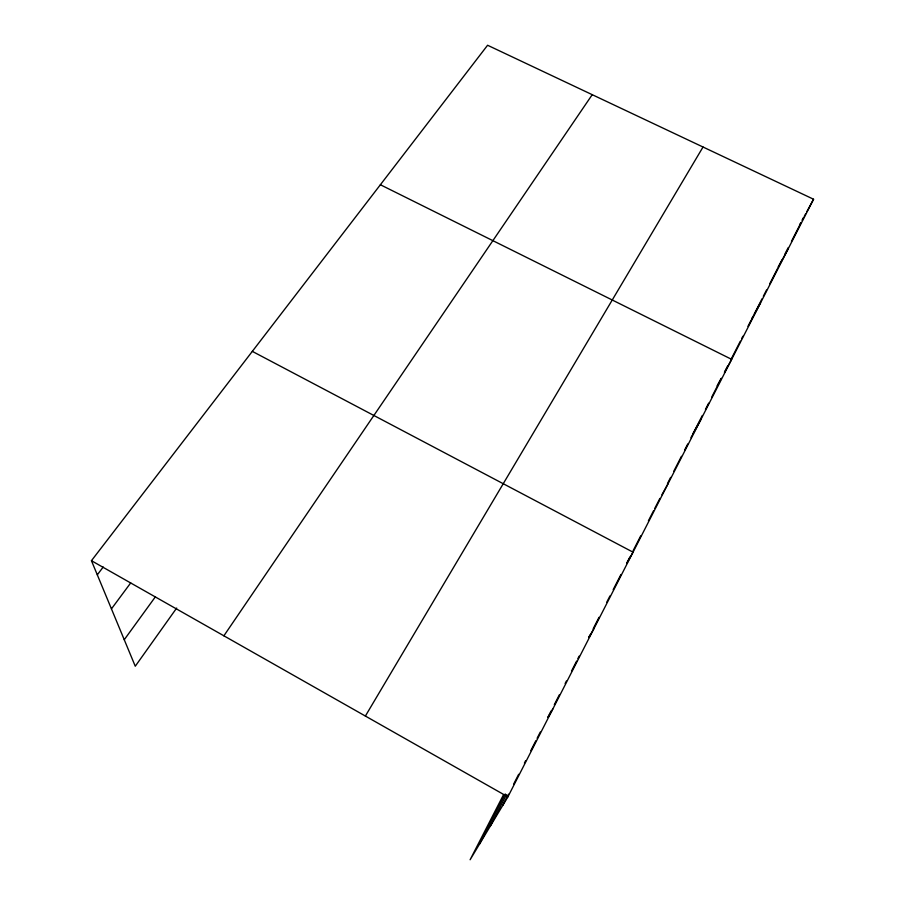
<?xml version="1.0" encoding="UTF-8"?>
<svg xmlns="http://www.w3.org/2000/svg" width="905" height="905" viewBox="0 0 905 905"><rect width="100%" height="100%" fill="white"/><g stroke="black" fill="none" stroke-linecap="round" stroke-linejoin="round"><path stroke-width="1.36" d="M502.784 805.348L508.508 794.171M513.599 784.228L518.678 774.284M524.402 763.107L525.681 760.619M530.771 750.686L535.851 740.742M537.129 738.254L540.308 732.043M547.944 717.122L551.122 710.9M554.312 704.678L559.403 694.723M565.139 683.524L566.417 681.035M571.508 671.069L576.609 661.114M577.876 658.625L579.155 656.136M588.725 637.437L590.015 634.925M593.228 628.636L599.019 617.312M606.746 602.221L609.97 595.931M613.183 589.641L620.909 574.551M626.69 563.249L629.88 557.016M633.081 550.783L640.729 535.817M648.387 520.861L653.5 510.884M654.768 508.395L659.881 498.417M667.483 483.564L670.65 477.376M673.818 471.177L681.42 456.324M684.587 450.136L687.755 443.948M690.922 437.76L692.189 435.282M692.823 434.049L702.314 415.508M705.47 409.332L708.638 403.144M711.805 396.967L721.285 378.426M724.464 372.238L727.631 366.027M730.81 359.828L740.335 341.208M741.602 338.73L742.881 336.241M747.96 326.32L751.139 320.11M751.772 318.854L753.062 316.354M754.34 313.843L762.044 298.797M763.334 296.286L766.535 290.019M769.748 283.751L777.452 268.706M781.909 259.984L778.085 267.45L787.848 249.497M785.088 253.773L788.278 247.551M791.456 241.33L801.004 222.675M802.283 220.186L803.55 217.698L802.215 220.153M503.531 794.703L470.114 859.75L507.886 796.864L813.561 199.236L487.591 45.25L91.439 560.704L135.264 666.238L176.679 608.047M479.526 844.082L505.25 793.945M490.533 825.745L506.483 794.624M799.556 225.062L800.891 222.607M804.217 216.476L805.552 214.01M806.887 211.544L813.561 199.236M751.806 318.877L760.596 302.779M717.156 385.79L721.206 378.414M724.509 372.396L731.659 359.353L380.372 184.744M692.857 434.072L700.889 419.535M661.928 494.73L668.082 483.666M626.69 563.487L633.036 552.174L252.314 351.366M588.816 637.527L594.347 627.81M548.011 717.292L552.751 709.147M365.382 716.047L703.027 147.017M223.886 635.808L592.232 94.686M124.245 639.733L155.456 596.712M111.439 608.884L130.705 582.911M97.299 574.822L103.215 567.028M91.439 560.704L507.886 796.864"/></g></svg>
